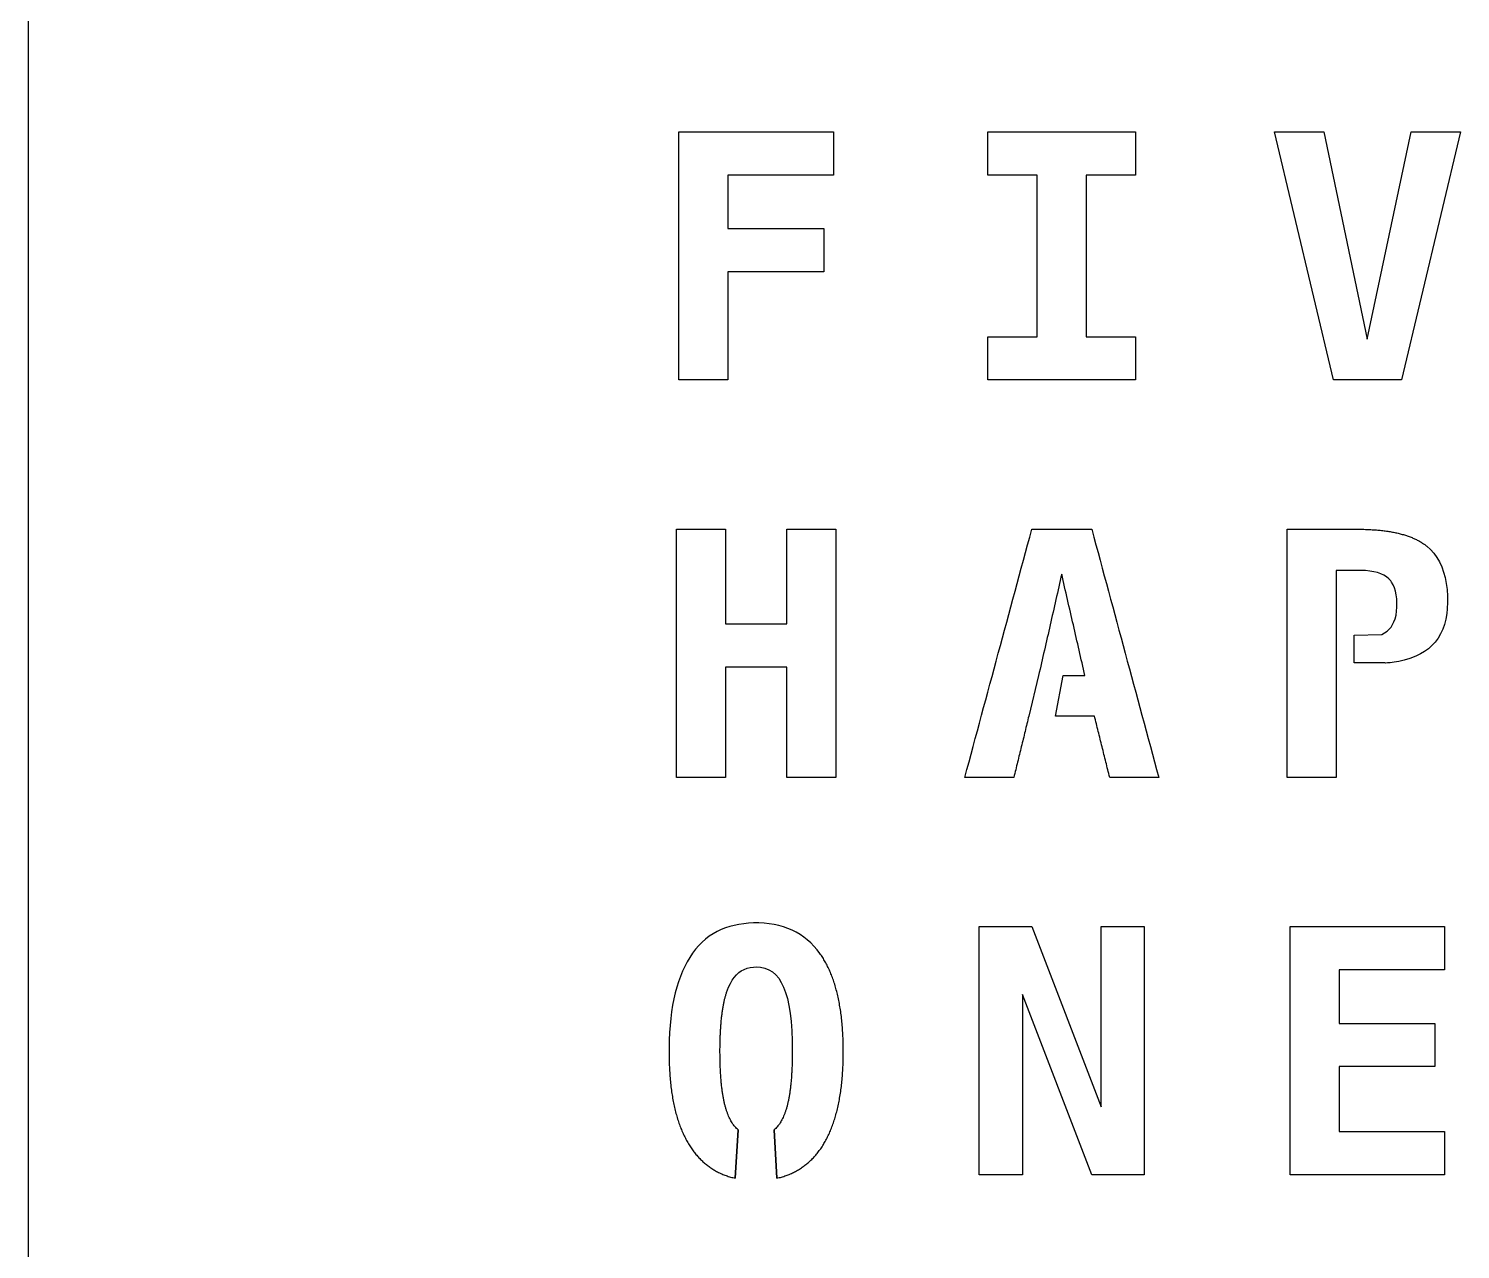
# Model space of a CAD drawing. Header units: centimetres. Extents: x -33.1 to 0, y 0 to 58.4.
# Drawn here: x -33.05 to -25.24, y 44.44 to 51.1 of the extents above; entities that cross this region are included whole.
import ezdxf

# ---------------------------------------------------------------- set-up
doc = ezdxf.new("R2010")
doc.units = ezdxf.units.CM
doc.header["$MEASUREMENT"] = 0
doc.layers.add('clean_face v1_face2', color=7, linetype='Continuous')

msp = doc.modelspace()

# ---------------------------------------------------------------- linework, layer by layer
at = {"layer": 'clean_face v1_face2'}
for p, q in [((-33.051, 30.4748), (-33.051, 58.4148)), ((-29.5043, 50.5387), (-28.6616, 50.5387)), ((-29.5043, 49.1858), (-29.5043, 50.5387)), ((-28.6616, 50.5387), (-28.6616, 50.3031)), ((-27.8187, 50.5387), (-27.0132, 50.5387)), ((-27.8187, 50.3031), (-27.8187, 50.5387)), ((-27.0132, 50.5387), (-27.0132, 50.3031)), ((-25.9342, 49.1858), (-26.2559, 50.5387)), ((-26.2559, 50.5387), (-25.9868, 50.5387)), ((-25.9868, 50.5387), (-25.7494, 49.4087)), ((-25.7494, 49.4087), (-25.5111, 50.5387)), ((-25.2419, 50.5387), (-25.5636, 49.1858)), ((-25.5111, 50.5387), (-25.2419, 50.5387)), ((-29.237, 50.3031), (-29.237, 50.0113)), ((-28.6616, 50.3031), (-29.237, 50.3031)), ((-27.5496, 50.3031), (-27.8187, 50.3031)), ((-27.5496, 49.4214), (-27.5496, 50.3031)), ((-27.0132, 50.3031), (-27.2823, 50.3031)), ((-27.2823, 50.3031), (-27.2823, 49.4214)), ((-29.237, 50.0113), (-28.7132, 50.0113)), ((-28.7132, 50.0113), (-28.7132, 49.7757)), ((-29.237, 49.7757), (-29.237, 49.1858)), ((-28.7132, 49.7757), (-29.237, 49.7757)), ((-27.8187, 49.4214), (-27.5496, 49.4214)), ((-27.8187, 49.1858), (-27.8187, 49.4214)), ((-27.2823, 49.4214), (-27.0132, 49.4214)), ((-27.0132, 49.4214), (-27.0132, 49.1858)), ((-29.237, 49.1858), (-29.5043, 49.1858)), ((-27.0132, 49.1858), (-27.8187, 49.1858)), ((-25.5636, 49.1858), (-25.9342, 49.1858)), ((-29.5174, 48.3717), (-29.2501, 48.3717)), ((-29.5174, 47.0188), (-29.5174, 48.3717)), ((-29.2501, 48.3717), (-29.2501, 47.8561)), ((-28.9157, 48.3717), (-28.6484, 48.3717)), ((-28.9157, 47.8561), (-28.9157, 48.3717)), ((-28.6484, 48.3717), (-28.6484, 47.0188)), ((-27.5909, 48.3294), (-27.5795, 48.3717)), ((-27.5795, 48.3717), (-27.5693, 48.3717)), ((-27.5693, 48.3717), (-27.559, 48.3717)), ((-27.559, 48.3717), (-27.5488, 48.3717)), ((-27.5488, 48.3717), (-27.5386, 48.3717)), ((-27.5386, 48.3717), (-27.5284, 48.3717)), ((-27.5284, 48.3717), (-27.5181, 48.3717)), ((-27.5181, 48.3717), (-27.5079, 48.3717)), ((-27.5079, 48.3717), (-27.4977, 48.3717)), ((-27.4977, 48.3717), (-27.4875, 48.3717)), ((-27.4875, 48.3717), (-27.4773, 48.3717)), ((-27.4773, 48.3717), (-27.4671, 48.3717)), ((-27.4671, 48.3717), (-27.4568, 48.3717)), ((-27.4568, 48.3717), (-27.4466, 48.3717)), ((-27.4466, 48.3717), (-27.4364, 48.3717)), ((-27.4364, 48.3717), (-27.4262, 48.3717)), ((-27.4262, 48.3717), (-27.4159, 48.3717)), ((-27.4159, 48.3717), (-27.4057, 48.3717)), ((-27.4057, 48.3717), (-27.3955, 48.3717)), ((-27.3955, 48.3717), (-27.3852, 48.3717)), ((-27.3852, 48.3717), (-27.375, 48.3717)), ((-27.375, 48.3717), (-27.3648, 48.3717)), ((-27.3648, 48.3717), (-27.3546, 48.3717)), ((-27.3546, 48.3717), (-27.3444, 48.3717)), ((-27.3444, 48.3717), (-27.3341, 48.3717)), ((-27.3341, 48.3717), (-27.3239, 48.3717)), ((-27.3239, 48.3717), (-27.3137, 48.3717)), ((-27.3137, 48.3717), (-27.3035, 48.3717)), ((-27.3035, 48.3717), (-27.2932, 48.3717)), ((-27.2932, 48.3717), (-27.283, 48.3717)), ((-27.283, 48.3717), (-27.2728, 48.3717)), ((-27.2728, 48.3717), (-27.2626, 48.3717)), ((-27.2626, 48.3717), (-27.2524, 48.3717)), ((-27.2524, 48.3717), (-27.241, 48.3294)), ((-26.1861, 47.0188), (-26.1861, 48.3717)), ((-26.1861, 48.3717), (-25.8725, 48.3717)), ((-25.8725, 48.3717), (-25.8483, 48.3717)), ((-25.8483, 48.3717), (-25.8242, 48.3717)), ((-25.8242, 48.3717), (-25.8001, 48.3717)), ((-27.6137, 48.2449), (-27.6023, 48.2871)), ((-27.6023, 48.2871), (-27.5909, 48.3294)), ((-27.241, 48.3294), (-27.2295, 48.2871)), ((-27.2295, 48.2871), (-27.2181, 48.2449)), ((-25.4249, 48.2793), (-25.4045, 48.2609)), ((-25.4045, 48.2609), (-25.3862, 48.2405)), ((-27.6366, 48.1603), (-27.6251, 48.2026)), ((-27.6251, 48.2026), (-27.6137, 48.2449)), ((-27.2181, 48.2449), (-27.2067, 48.2026)), ((-27.2067, 48.2026), (-27.1953, 48.1603)), ((-25.3862, 48.2405), (-25.3699, 48.218)), ((-25.3699, 48.218), (-25.3556, 48.1934)), ((-25.3556, 48.1934), (-25.3434, 48.1667)), ((-27.6594, 48.0757), (-27.648, 48.118)), ((-27.648, 48.118), (-27.6366, 48.1603)), ((-27.4203, 48.1098), (-27.4243, 48.0924)), ((-27.4164, 48.127), (-27.4203, 48.1098)), ((-27.4124, 48.1098), (-27.4164, 48.127)), ((-27.4085, 48.0924), (-27.4124, 48.1098)), ((-27.1953, 48.1603), (-27.1839, 48.118)), ((-27.1839, 48.118), (-27.1725, 48.0757)), ((-25.8125, 48.147), (-25.9188, 48.147)), ((-25.9188, 48.147), (-25.9188, 47.7781)), ((-25.8046, 48.147), (-25.8125, 48.147)), ((-25.786, 48.1469), (-25.8046, 48.147)), ((-25.7601, 48.1459), (-25.786, 48.1469)), ((-25.736, 48.1436), (-25.7601, 48.1459)), ((-25.7139, 48.1399), (-25.736, 48.1436)), ((-25.6937, 48.135), (-25.7139, 48.1399)), ((-25.6754, 48.1286), (-25.6937, 48.135)), ((-25.6591, 48.121), (-25.6754, 48.1286)), ((-25.6447, 48.112), (-25.6591, 48.121)), ((-25.6323, 48.1017), (-25.6447, 48.112)), ((-25.3434, 48.1667), (-25.3332, 48.1381)), ((-25.3332, 48.1381), (-25.325, 48.1078)), ((-25.325, 48.1078), (-25.3187, 48.076)), ((-27.6822, 47.9912), (-27.6708, 48.0335)), ((-27.6708, 48.0335), (-27.6594, 48.0757)), ((-27.4361, 48.0405), (-27.44, 48.0232)), ((-27.4321, 48.0578), (-27.4361, 48.0405)), ((-27.4282, 48.0751), (-27.4321, 48.0578)), ((-27.4243, 48.0924), (-27.4282, 48.0751)), ((-27.4045, 48.0751), (-27.4085, 48.0924)), ((-27.4005, 48.0578), (-27.4045, 48.0751)), ((-27.3966, 48.0405), (-27.4005, 48.0578)), ((-27.3926, 48.0232), (-27.3966, 48.0405)), ((-27.1725, 48.0757), (-27.1611, 48.0335)), ((-27.1611, 48.0335), (-27.1497, 47.9912)), ((-25.6216, 48.0899), (-25.6323, 48.1017)), ((-25.6168, 48.0834), (-25.6216, 48.0899)), ((-25.6083, 48.0689), (-25.6168, 48.0834)), ((-25.6014, 48.0525), (-25.6083, 48.0689)), ((-25.5958, 48.0345), (-25.6014, 48.0525)), ((-25.5918, 48.0145), (-25.5958, 48.0345)), ((-25.3187, 48.076), (-25.3144, 48.0424)), ((-25.3144, 48.0424), (-25.3121, 48.0073)), ((-27.705, 47.9067), (-27.6936, 47.9489)), ((-27.6936, 47.9489), (-27.6822, 47.9912)), ((-27.4558, 47.954), (-27.4597, 47.9367)), ((-27.4518, 47.9713), (-27.4558, 47.954)), ((-27.4479, 47.9886), (-27.4518, 47.9713)), ((-27.4439, 48.0059), (-27.4479, 47.9886)), ((-27.44, 48.0232), (-27.4439, 48.0059)), ((-27.3886, 48.0059), (-27.3926, 48.0232)), ((-27.3847, 47.9886), (-27.3886, 48.0059)), ((-27.3807, 47.9713), (-27.3847, 47.9886)), ((-27.3767, 47.954), (-27.3807, 47.9713)), ((-27.3728, 47.9367), (-27.3767, 47.954)), ((-27.1497, 47.9912), (-27.1383, 47.9489)), ((-27.1383, 47.9489), (-27.1268, 47.9067)), ((-25.5892, 47.9928), (-25.5918, 48.0145)), ((-25.5881, 47.9692), (-25.5892, 47.9928)), ((-25.5883, 47.9465), (-25.5881, 47.9692)), ((-25.3118, 47.9735), (-25.3133, 47.9375)), ((-25.3121, 48.0073), (-25.3118, 47.9735)), ((-27.7164, 47.8644), (-27.705, 47.9067)), ((-27.4715, 47.8848), (-27.4754, 47.8675)), ((-27.4675, 47.9021), (-27.4715, 47.8848)), ((-27.4636, 47.9194), (-27.4675, 47.9021)), ((-27.4597, 47.9367), (-27.4636, 47.9194)), ((-27.3688, 47.9194), (-27.3728, 47.9367)), ((-27.3648, 47.9021), (-27.3688, 47.9194)), ((-27.3609, 47.8848), (-27.3648, 47.9021)), ((-27.3569, 47.8675), (-27.3609, 47.8848)), ((-27.1268, 47.9067), (-27.1154, 47.8644)), ((-25.604, 47.867), (-25.5978, 47.8839)), ((-25.5978, 47.8839), (-25.593, 47.9032)), ((-25.593, 47.9032), (-25.5898, 47.9252)), ((-25.5898, 47.9252), (-25.5883, 47.9465)), ((-25.3211, 47.881), (-25.3284, 47.8525)), ((-25.3159, 47.9123), (-25.3211, 47.881)), ((-25.3133, 47.9375), (-25.3159, 47.9123)), ((-29.2501, 47.8561), (-28.9157, 47.8561)), ((-27.7393, 47.7798), (-27.7278, 47.8221)), ((-27.7278, 47.8221), (-27.7164, 47.8644)), ((-27.4911, 47.7983), (-27.4951, 47.781)), ((-27.4872, 47.8156), (-27.4911, 47.7983)), ((-27.4833, 47.8329), (-27.4872, 47.8156)), ((-27.4793, 47.8502), (-27.4833, 47.8329)), ((-27.4754, 47.8675), (-27.4793, 47.8502)), ((-27.3529, 47.8502), (-27.3569, 47.8675)), ((-27.349, 47.8329), (-27.3529, 47.8502)), ((-27.345, 47.8156), (-27.349, 47.8329)), ((-27.3411, 47.7983), (-27.345, 47.8156)), ((-27.3371, 47.781), (-27.3411, 47.7983)), ((-27.1154, 47.8644), (-27.104, 47.8221)), ((-27.104, 47.8221), (-27.0926, 47.7798)), ((-25.8206, 47.7946), (-25.6708, 47.7987)), ((-25.8206, 47.6424), (-25.8206, 47.7946)), ((-25.6708, 47.7987), (-25.6413, 47.8164)), ((-25.6413, 47.8164), (-25.6299, 47.8269)), ((-25.6299, 47.8269), (-25.6201, 47.8385)), ((-25.6201, 47.8385), (-25.6115, 47.8519)), ((-25.6115, 47.8519), (-25.604, 47.867)), ((-25.3496, 47.8013), (-25.3635, 47.778)), ((-25.3379, 47.8261), (-25.3496, 47.8013)), ((-25.3284, 47.8525), (-25.3379, 47.8261)), ((-27.7621, 47.6953), (-27.7507, 47.7375)), ((-27.7507, 47.7375), (-27.7393, 47.7798)), ((-27.5069, 47.7291), (-27.5108, 47.7118)), ((-27.503, 47.7464), (-27.5069, 47.7291)), ((-27.499, 47.7637), (-27.503, 47.7464)), ((-27.4951, 47.781), (-27.499, 47.7637)), ((-27.3331, 47.7637), (-27.3371, 47.781)), ((-27.3292, 47.7464), (-27.3331, 47.7637)), ((-27.3252, 47.7291), (-27.3292, 47.7464)), ((-27.3212, 47.7118), (-27.3252, 47.7291)), ((-27.0926, 47.7798), (-27.0812, 47.7375)), ((-27.0812, 47.7375), (-27.0698, 47.6953)), ((-25.9188, 47.7781), (-25.9188, 47.6658)), ((-25.416, 47.7203), (-25.437, 47.705)), ((-25.3969, 47.7374), (-25.416, 47.7203)), ((-25.3796, 47.7564), (-25.3969, 47.7374)), ((-25.3635, 47.778), (-25.3796, 47.7564)), ((-27.7849, 47.6107), (-27.7735, 47.653)), ((-27.7735, 47.653), (-27.7621, 47.6953)), ((-27.5266, 47.6426), (-27.5306, 47.6253)), ((-27.5227, 47.6599), (-27.5266, 47.6426)), ((-27.5187, 47.6772), (-27.5227, 47.6599)), ((-27.5148, 47.6945), (-27.5187, 47.6772)), ((-27.5108, 47.7118), (-27.5148, 47.6945)), ((-27.3173, 47.6945), (-27.3212, 47.7118)), ((-27.3133, 47.6772), (-27.3173, 47.6945)), ((-27.3093, 47.6599), (-27.3133, 47.6772)), ((-27.3054, 47.6426), (-27.3093, 47.6599)), ((-27.3014, 47.6253), (-27.3054, 47.6426)), ((-27.0698, 47.6953), (-27.0584, 47.653)), ((-27.0584, 47.653), (-27.047, 47.6107)), ((-25.9188, 47.6658), (-25.9188, 47.5534)), ((-25.6537, 47.6424), (-25.8206, 47.6424)), ((-25.6537, 47.6424), (-25.6537, 47.6424)), ((-25.6537, 47.6424), (-25.6537, 47.6424)), ((-25.4598, 47.6916), (-25.4849, 47.6801)), ((-25.437, 47.705), (-25.4598, 47.6916)), ((-29.2501, 47.6205), (-29.2501, 47.0188)), ((-28.9157, 47.6205), (-29.2501, 47.6205)), ((-28.9157, 47.0188), (-28.9157, 47.6205)), ((-27.8077, 47.5262), (-27.7963, 47.5684)), ((-27.7963, 47.5684), (-27.7849, 47.6107)), ((-27.5423, 47.5734), (-27.5958, 47.3532)), ((-27.5384, 47.5907), (-27.5423, 47.5734)), ((-27.5345, 47.608), (-27.5384, 47.5907)), ((-27.5306, 47.6253), (-27.5345, 47.608)), ((-27.4504, 47.3532), (-27.408, 47.5734)), ((-27.408, 47.5734), (-27.4001, 47.5734)), ((-27.408, 47.5734), (-27.408, 47.5734)), ((-27.4001, 47.5734), (-27.3922, 47.5734)), ((-27.3922, 47.5734), (-27.3843, 47.5734)), ((-27.3843, 47.5734), (-27.3764, 47.5734)), ((-27.3764, 47.5734), (-27.3685, 47.5734)), ((-27.3685, 47.5734), (-27.3606, 47.5734)), ((-27.3606, 47.5734), (-27.3528, 47.5734)), ((-27.3528, 47.5734), (-27.3448, 47.5734)), ((-27.3448, 47.5734), (-27.3369, 47.5734)), ((-27.3369, 47.5734), (-27.329, 47.5734)), ((-27.329, 47.5734), (-27.3211, 47.5734)), ((-27.3211, 47.5734), (-27.3132, 47.5734)), ((-27.3132, 47.5734), (-27.3053, 47.5734)), ((-27.3053, 47.5734), (-27.2974, 47.5734)), ((-27.2974, 47.608), (-27.3014, 47.6253)), ((-27.2935, 47.5907), (-27.2974, 47.608)), ((-27.2974, 47.5734), (-27.2895, 47.5734)), ((-27.2895, 47.5734), (-27.2935, 47.5907)), ((-27.047, 47.6107), (-27.0355, 47.5684)), ((-27.0355, 47.5684), (-27.0241, 47.5262)), ((-27.8306, 47.4416), (-27.8191, 47.4839)), ((-27.8191, 47.4839), (-27.8077, 47.5262)), ((-27.0241, 47.5262), (-27.0127, 47.4839)), ((-27.0127, 47.4839), (-27.0013, 47.4416)), ((-25.9188, 47.5534), (-25.9188, 47.0188)), ((-27.842, 47.3993), (-27.8306, 47.4416)), ((-27.0013, 47.4416), (-26.9899, 47.3993)), ((-27.8648, 47.3148), (-27.8534, 47.357)), ((-27.8534, 47.357), (-27.842, 47.3993)), ((-27.6009, 47.3323), (-27.6034, 47.3219)), ((-27.5984, 47.3427), (-27.6009, 47.3323)), ((-27.5958, 47.3532), (-27.5984, 47.3427)), ((-27.4392, 47.3532), (-27.4504, 47.3532)), ((-27.428, 47.3532), (-27.4392, 47.3532)), ((-27.4168, 47.3532), (-27.428, 47.3532)), ((-27.4057, 47.3532), (-27.4168, 47.3532)), ((-27.3944, 47.3532), (-27.4057, 47.3532)), ((-27.3833, 47.3532), (-27.3944, 47.3532)), ((-27.3721, 47.3532), (-27.3833, 47.3532)), ((-27.3609, 47.3532), (-27.3721, 47.3532)), ((-27.3497, 47.3532), (-27.3609, 47.3532)), ((-27.3385, 47.3532), (-27.3497, 47.3532)), ((-27.3273, 47.3532), (-27.3385, 47.3532)), ((-27.3162, 47.3532), (-27.3273, 47.3532)), ((-27.305, 47.3532), (-27.3162, 47.3532)), ((-27.2938, 47.3532), (-27.305, 47.3532)), ((-27.2826, 47.3532), (-27.2938, 47.3532)), ((-27.2714, 47.3532), (-27.2826, 47.3532)), ((-27.2602, 47.3532), (-27.2714, 47.3532)), ((-27.249, 47.3532), (-27.2602, 47.3532)), ((-27.2379, 47.3532), (-27.249, 47.3532)), ((-27.2353, 47.3427), (-27.2379, 47.3532)), ((-27.2326, 47.3323), (-27.2353, 47.3427)), ((-27.2301, 47.3219), (-27.2326, 47.3323)), ((-26.9899, 47.3993), (-26.9785, 47.357)), ((-26.9785, 47.357), (-26.9671, 47.3148)), ((-27.8876, 47.2302), (-27.8762, 47.2725)), ((-27.8762, 47.2725), (-27.8648, 47.3148)), ((-27.6213, 47.2487), (-27.6238, 47.2383)), ((-27.6187, 47.2591), (-27.6213, 47.2487)), ((-27.6162, 47.2696), (-27.6187, 47.2591)), ((-27.6136, 47.2801), (-27.6162, 47.2696)), ((-27.6111, 47.2905), (-27.6136, 47.2801)), ((-27.6086, 47.3009), (-27.6111, 47.2905)), ((-27.606, 47.3114), (-27.6086, 47.3009)), ((-27.6034, 47.3219), (-27.606, 47.3114)), ((-27.2274, 47.3114), (-27.2301, 47.3219)), ((-27.2249, 47.3009), (-27.2274, 47.3114)), ((-27.2222, 47.2905), (-27.2249, 47.3009)), ((-27.2196, 47.2801), (-27.2222, 47.2905)), ((-27.217, 47.2696), (-27.2196, 47.2801)), ((-27.2144, 47.2591), (-27.217, 47.2696)), ((-27.2118, 47.2487), (-27.2144, 47.2591)), ((-27.2092, 47.2383), (-27.2118, 47.2487)), ((-26.9671, 47.3148), (-26.9557, 47.2725)), ((-26.9557, 47.2725), (-26.9443, 47.2302)), ((-27.9104, 47.1456), (-27.899, 47.1879)), ((-27.899, 47.1879), (-27.8876, 47.2302)), ((-27.6391, 47.1756), (-27.6417, 47.1651)), ((-27.6366, 47.186), (-27.6391, 47.1756)), ((-27.634, 47.1964), (-27.6366, 47.186)), ((-27.6315, 47.2069), (-27.634, 47.1964)), ((-27.6289, 47.2174), (-27.6315, 47.2069)), ((-27.6264, 47.2278), (-27.6289, 47.2174)), ((-27.6238, 47.2383), (-27.6264, 47.2278)), ((-27.2066, 47.2278), (-27.2092, 47.2383)), ((-27.204, 47.2174), (-27.2066, 47.2278)), ((-27.2014, 47.2069), (-27.204, 47.2174)), ((-27.1988, 47.1964), (-27.2014, 47.2069)), ((-27.1962, 47.186), (-27.1988, 47.1964)), ((-27.1936, 47.1756), (-27.1962, 47.186)), ((-27.191, 47.1651), (-27.1936, 47.1756)), ((-26.9443, 47.2302), (-26.9328, 47.1879)), ((-26.9328, 47.1879), (-26.9214, 47.1456)), ((-27.9333, 47.0611), (-27.9218, 47.1034)), ((-27.9218, 47.1034), (-27.9104, 47.1456)), ((-27.6595, 47.092), (-27.6621, 47.0815)), ((-27.657, 47.1024), (-27.6595, 47.092)), ((-27.6544, 47.1129), (-27.657, 47.1024)), ((-27.6519, 47.1233), (-27.6544, 47.1129)), ((-27.6493, 47.1338), (-27.6519, 47.1233)), ((-27.6468, 47.1442), (-27.6493, 47.1338)), ((-27.6442, 47.1546), (-27.6468, 47.1442)), ((-27.6417, 47.1651), (-27.6442, 47.1546)), ((-27.1884, 47.1546), (-27.191, 47.1651)), ((-27.1858, 47.1442), (-27.1884, 47.1546)), ((-27.1832, 47.1338), (-27.1858, 47.1442)), ((-27.1806, 47.1233), (-27.1832, 47.1338)), ((-27.178, 47.1129), (-27.1806, 47.1233)), ((-27.1753, 47.1024), (-27.178, 47.1129)), ((-27.1727, 47.092), (-27.1753, 47.1024)), ((-27.1702, 47.0815), (-27.1727, 47.092)), ((-26.9214, 47.1456), (-26.91, 47.1034)), ((-26.91, 47.1034), (-26.8986, 47.0611)), ((-29.2501, 47.0188), (-29.5174, 47.0188)), ((-28.6484, 47.0188), (-28.9157, 47.0188)), ((-27.9447, 47.0188), (-27.9333, 47.0611)), ((-27.9363, 47.0188), (-27.9447, 47.0188)), ((-27.928, 47.0188), (-27.9363, 47.0188)), ((-27.9196, 47.0188), (-27.928, 47.0188)), ((-27.9113, 47.0188), (-27.9196, 47.0188)), ((-27.9029, 47.0188), (-27.9113, 47.0188)), ((-27.8946, 47.0188), (-27.9029, 47.0188)), ((-27.8862, 47.0188), (-27.8946, 47.0188)), ((-27.8778, 47.0188), (-27.8862, 47.0188)), ((-27.8695, 47.0188), (-27.8778, 47.0188)), ((-27.8611, 47.0188), (-27.8695, 47.0188)), ((-27.8527, 47.0188), (-27.8611, 47.0188)), ((-27.8444, 47.0188), (-27.8527, 47.0188)), ((-27.8361, 47.0188), (-27.8444, 47.0188)), ((-27.8277, 47.0188), (-27.8361, 47.0188)), ((-27.8194, 47.0188), (-27.8277, 47.0188)), ((-27.811, 47.0188), (-27.8194, 47.0188)), ((-27.8027, 47.0188), (-27.811, 47.0188)), ((-27.7943, 47.0188), (-27.8027, 47.0188)), ((-27.786, 47.0188), (-27.7943, 47.0188)), ((-27.7776, 47.0188), (-27.786, 47.0188)), ((-27.7692, 47.0188), (-27.7776, 47.0188)), ((-27.7609, 47.0188), (-27.7692, 47.0188)), ((-27.7526, 47.0188), (-27.7609, 47.0188)), ((-27.7442, 47.0188), (-27.7526, 47.0188)), ((-27.7358, 47.0188), (-27.7442, 47.0188)), ((-27.7275, 47.0188), (-27.7358, 47.0188)), ((-27.7191, 47.0188), (-27.7275, 47.0188)), ((-27.7108, 47.0188), (-27.7191, 47.0188)), ((-27.7024, 47.0188), (-27.7108, 47.0188)), ((-27.694, 47.0188), (-27.7024, 47.0188)), ((-27.6857, 47.0188), (-27.694, 47.0188)), ((-27.6773, 47.0188), (-27.6857, 47.0188)), ((-27.6748, 47.0293), (-27.6773, 47.0188)), ((-27.6722, 47.0397), (-27.6748, 47.0293)), ((-27.6697, 47.0501), (-27.6722, 47.0397)), ((-27.6672, 47.0606), (-27.6697, 47.0501)), ((-27.6646, 47.0711), (-27.6672, 47.0606)), ((-27.6621, 47.0815), (-27.6646, 47.0711)), ((-27.1675, 47.0711), (-27.1702, 47.0815)), ((-27.1649, 47.0606), (-27.1675, 47.0711)), ((-27.1623, 47.0501), (-27.1649, 47.0606)), ((-27.1597, 47.0397), (-27.1623, 47.0501)), ((-27.1571, 47.0293), (-27.1597, 47.0397)), ((-27.1545, 47.0188), (-27.1571, 47.0293)), ((-27.1461, 47.0188), (-27.1545, 47.0188)), ((-27.1378, 47.0188), (-27.1461, 47.0188)), ((-27.1294, 47.0188), (-27.1378, 47.0188)), ((-27.1211, 47.0188), (-27.1294, 47.0188)), ((-27.1127, 47.0188), (-27.1211, 47.0188)), ((-27.1044, 47.0188), (-27.1127, 47.0188)), ((-27.096, 47.0188), (-27.1044, 47.0188)), ((-27.0877, 47.0188), (-27.096, 47.0188)), ((-27.0794, 47.0188), (-27.0877, 47.0188)), ((-27.071, 47.0188), (-27.0794, 47.0188)), ((-27.0626, 47.0188), (-27.071, 47.0188)), ((-27.0543, 47.0188), (-27.0626, 47.0188)), ((-27.0459, 47.0188), (-27.0543, 47.0188)), ((-27.0375, 47.0188), (-27.0459, 47.0188)), ((-27.0292, 47.0188), (-27.0375, 47.0188)), ((-27.0208, 47.0188), (-27.0292, 47.0188)), ((-27.0125, 47.0188), (-27.0208, 47.0188)), ((-27.0041, 47.0188), (-27.0125, 47.0188)), ((-26.9958, 47.0188), (-27.0041, 47.0188)), ((-26.9874, 47.0188), (-26.9958, 47.0188)), ((-26.9791, 47.0188), (-26.9874, 47.0188)), ((-26.9707, 47.0188), (-26.9791, 47.0188)), ((-26.9624, 47.0188), (-26.9707, 47.0188)), ((-26.954, 47.0188), (-26.9624, 47.0188)), ((-26.9457, 47.0188), (-26.954, 47.0188)), ((-26.9373, 47.0188), (-26.9457, 47.0188)), ((-26.929, 47.0188), (-26.9373, 47.0188)), ((-26.9206, 47.0188), (-26.929, 47.0188)), ((-26.9122, 47.0188), (-26.9206, 47.0188)), ((-26.9039, 47.0188), (-26.9122, 47.0188)), ((-26.8956, 47.0188), (-26.9039, 47.0188)), ((-26.8986, 47.0611), (-26.8872, 47.0188)), ((-26.8872, 47.0188), (-26.8956, 47.0188)), ((-25.9188, 47.0188), (-26.1861, 47.0188)), ((-29.3387, 46.1522), (-29.3587, 46.1369)), ((-29.3179, 46.1658), (-29.3387, 46.1522)), ((-29.2962, 46.1779), (-29.3179, 46.1658)), ((-29.2737, 46.1884), (-29.2962, 46.1779)), ((-29.2505, 46.1975), (-29.2737, 46.1884)), ((-29.2266, 46.2053), (-29.2505, 46.1975)), ((-29.2021, 46.2118), (-29.2266, 46.2053)), ((-29.1769, 46.217), (-29.2021, 46.2118)), ((-29.151, 46.2209), (-29.1769, 46.217)), ((-29.1245, 46.2235), (-29.151, 46.2209)), ((-29.0973, 46.2248), (-29.1245, 46.2235)), ((-29.0687, 46.2248), (-29.0973, 46.2248)), ((-29.04, 46.2234), (-29.0687, 46.2248)), ((-29.0122, 46.2206), (-29.04, 46.2234)), ((-28.9853, 46.2164), (-29.0122, 46.2206)), ((-28.9594, 46.2108), (-28.9853, 46.2164)), ((-28.9344, 46.2038), (-28.9594, 46.2108)), ((-28.9103, 46.1954), (-28.9344, 46.2038)), ((-28.8871, 46.1856), (-28.9103, 46.1954)), ((-28.865, 46.1744), (-28.8871, 46.1856)), ((-28.8437, 46.1618), (-28.865, 46.1744)), ((-28.8233, 46.1479), (-28.8437, 46.1618)), ((-27.8658, 44.8518), (-27.8658, 46.2047)), ((-27.8658, 46.2047), (-27.5786, 46.2047)), ((-27.5786, 46.2047), (-27.2017, 45.2215)), ((-27.2017, 46.2047), (-26.966, 46.2047)), ((-27.2017, 45.2215), (-27.2017, 46.2047)), ((-26.966, 46.2047), (-26.966, 44.8518)), ((-26.1703, 44.8518), (-26.1703, 46.2047)), ((-26.1703, 46.2047), (-25.3276, 46.2047)), ((-25.3276, 46.2047), (-25.3276, 45.9691)), ((-29.4133, 46.0815), (-29.4298, 46.0597)), ((-29.396, 46.1016), (-29.4133, 46.0815)), ((-29.3778, 46.1201), (-29.396, 46.1016)), ((-29.3587, 46.1369), (-29.3778, 46.1201)), ((-28.8038, 46.1327), (-28.8233, 46.1479)), ((-28.7852, 46.116), (-28.8038, 46.1327)), ((-28.7675, 46.0981), (-28.7852, 46.116)), ((-28.7508, 46.0788), (-28.7675, 46.0981)), ((-28.7349, 46.0582), (-28.7508, 46.0788)), ((-29.4595, 46.0129), (-29.4727, 45.9877)), ((-29.4452, 46.0368), (-29.4595, 46.0129)), ((-29.4298, 46.0597), (-29.4452, 46.0368)), ((-29.4963, 45.9336), (-29.5067, 45.9046)), ((-29.485, 45.9613), (-29.4963, 45.9336)), ((-29.4727, 45.9877), (-29.485, 45.9613)), ((-29.2135, 45.9122), (-29.2025, 45.9279)), ((-29.2025, 45.9279), (-29.1905, 45.9417)), ((-29.1905, 45.9417), (-29.1776, 45.9537)), ((-29.1776, 45.9537), (-29.1639, 45.9637)), ((-29.1639, 45.9637), (-29.1489, 45.9718)), ((-29.1489, 45.9718), (-29.1326, 45.978)), ((-29.1326, 45.978), (-29.1152, 45.9822)), ((-29.1152, 45.9822), (-29.0966, 45.9844)), ((-29.0966, 45.9844), (-29.0835, 45.9848)), ((-29.0835, 45.9848), (-29.0585, 45.9832)), ((-29.0585, 45.9832), (-29.0353, 45.978)), ((-29.0353, 45.978), (-29.0139, 45.9694)), ((-29.0139, 45.9694), (-28.9942, 45.9575)), ((-28.9942, 45.9575), (-28.9763, 45.9421)), ((-28.9763, 45.9421), (-28.9601, 45.9232)), ((-28.9601, 45.9232), (-28.9457, 45.9009)), ((-25.903, 45.9691), (-25.903, 45.6773)), ((-25.3276, 45.9691), (-25.903, 45.9691)), ((-29.5245, 45.8429), (-29.532, 45.8102)), ((-29.5161, 45.8744), (-29.5245, 45.8429)), ((-29.5067, 45.9046), (-29.5161, 45.8744)), ((-29.244, 45.8461), (-29.233, 45.8752)), ((-29.233, 45.8752), (-29.2237, 45.8947)), ((-29.2237, 45.8947), (-29.2135, 45.9122)), ((-28.9457, 45.9009), (-28.9331, 45.8752)), ((-28.9331, 45.8752), (-28.922, 45.8461)), ((-28.922, 45.8461), (-28.9124, 45.8128)), ((-29.5385, 45.7761), (-29.5441, 45.7408)), ((-29.532, 45.8102), (-29.5385, 45.7761)), ((-28.9124, 45.8128), (-28.9043, 45.7752)), ((-28.9043, 45.7752), (-28.8977, 45.7334)), ((-27.6303, 45.835), (-27.6303, 44.8518)), ((-27.2515, 44.8518), (-27.6303, 45.835)), ((-29.5488, 45.7041), (-29.5525, 45.6661)), ((-29.5441, 45.7408), (-29.5488, 45.7041)), ((-28.8977, 45.7334), (-28.8925, 45.6873)), ((-28.8925, 45.6873), (-28.8889, 45.637)), ((-29.5553, 45.6268), (-29.5572, 45.5861)), ((-29.5525, 45.6661), (-29.5553, 45.6268)), ((-28.8889, 45.637), (-28.8866, 45.5825)), ((-25.903, 45.6773), (-25.3819, 45.6773)), ((-25.3819, 45.6773), (-25.3819, 45.4417)), ((-29.5572, 45.5861), (-29.5582, 45.5442)), ((-25.3819, 45.4417), (-25.903, 45.4417)), ((-25.903, 45.4417), (-25.903, 45.0874)), ((-29.1812, 45.0962), (-29.197, 44.8328)), ((-29.197, 44.8328), (-29.1811, 45.0962)), ((-29.1811, 45.0962), (-29.1812, 45.0962)), ((-28.9703, 44.8328), (-28.985, 45.0962)), ((-28.985, 45.0962), (-28.9703, 44.8328)), ((-25.903, 45.0874), (-25.3276, 45.0874)), ((-25.3276, 45.0874), (-25.3276, 44.8518)), ((-27.6303, 44.8518), (-27.8658, 44.8518)), ((-26.966, 44.8518), (-27.2515, 44.8518)), ((-25.3276, 44.8518), (-26.1703, 44.8518))]:
    msp.add_line(p, q, dxfattribs=at)
for points in [[(-25.8001, 48.3717), (-25.7892, 48.3717), (-25.7785, 48.3716), (-25.768, 48.3713)], [(-25.768, 48.3713), (-25.7575, 48.3711), (-25.7472, 48.3707), (-25.7371, 48.3702)], [(-25.7371, 48.3702), (-25.727, 48.3698), (-25.7171, 48.3692), (-25.7074, 48.3684)], [(-25.7074, 48.3684), (-25.6976, 48.3677), (-25.6881, 48.3669), (-25.6788, 48.3659)], [(-25.6788, 48.3659), (-25.6694, 48.3649), (-25.6603, 48.3639), (-25.6513, 48.3627)], [(-25.6513, 48.3627), (-25.6423, 48.3615), (-25.6336, 48.3601), (-25.625, 48.3587)], [(-25.625, 48.3587), (-25.6164, 48.3572), (-25.608, 48.3557), (-25.5998, 48.354)], [(-25.5998, 48.354), (-25.5916, 48.3523), (-25.5836, 48.3505), (-25.5758, 48.3486)], [(-25.5758, 48.3486), (-25.568, 48.3466), (-25.5604, 48.3446), (-25.553, 48.3424)], [(-25.553, 48.3424), (-25.5455, 48.3403), (-25.5383, 48.338), (-25.5312, 48.3356)], [(-25.5312, 48.3356), (-25.5242, 48.3332), (-25.5173, 48.3306), (-25.5106, 48.328)], [(-25.5106, 48.328), (-25.504, 48.3253), (-25.4975, 48.3226), (-25.4912, 48.3197)], [(-25.4912, 48.3197), (-25.4849, 48.3168), (-25.4788, 48.3138), (-25.4729, 48.3107)], [(-25.4729, 48.3107), (-25.467, 48.3075), (-25.4613, 48.3043), (-25.4558, 48.3009)], [(-25.4558, 48.3009), (-25.4502, 48.2975), (-25.4449, 48.294), (-25.4398, 48.2904)], [(-25.4398, 48.2904), (-25.4346, 48.2869), (-25.4297, 48.2831), (-25.4249, 48.2793)], [(-25.4849, 47.6801), (-25.5751, 47.64), (-25.6537, 47.6424), (-25.6537, 47.6424)], [(-28.7273, 46.0474), (-28.7298, 46.0511), (-28.7324, 46.0547), (-28.7349, 46.0582)], [(-28.7129, 46.0245), (-28.7175, 46.0324), (-28.7223, 46.04), (-28.7273, 46.0474)], [(-28.6993, 46.0003), (-28.7037, 46.0086), (-28.7082, 46.0167), (-28.7129, 46.0245)], [(-28.6867, 45.9748), (-28.6908, 45.9835), (-28.695, 45.9921), (-28.6993, 46.0003)], [(-28.675, 45.948), (-28.6788, 45.9572), (-28.6826, 45.9661), (-28.6867, 45.9748)], [(-28.6643, 45.9198), (-28.6677, 45.9295), (-28.6713, 45.9388), (-28.675, 45.948)], [(-28.6544, 45.8904), (-28.6576, 45.9004), (-28.6608, 45.9102), (-28.6643, 45.9198)], [(-29.249, 45.83), (-29.2474, 45.8356), (-29.2457, 45.8409), (-29.244, 45.8461)], [(-28.6456, 45.8595), (-28.6484, 45.8701), (-28.6513, 45.8803), (-28.6544, 45.8904)], [(-28.6376, 45.8274), (-28.6401, 45.8384), (-28.6427, 45.8491), (-28.6456, 45.8595)], [(-29.2652, 45.7548), (-29.2641, 45.7618), (-29.2629, 45.7686), (-29.2617, 45.7752)], [(-29.2617, 45.7752), (-29.2605, 45.7819), (-29.2592, 45.7883), (-29.2578, 45.7946)], [(-29.2578, 45.7946), (-29.2565, 45.8008), (-29.2551, 45.8069), (-29.2536, 45.8128)], [(-29.2536, 45.8128), (-29.2521, 45.8187), (-29.2506, 45.8245), (-29.249, 45.83)], [(-28.6306, 45.794), (-28.6328, 45.8054), (-28.6351, 45.8165), (-28.6376, 45.8274)], [(-28.6245, 45.7592), (-28.6264, 45.771), (-28.6284, 45.7826), (-28.6306, 45.794)], [(-29.2755, 45.6627), (-29.2749, 45.6711), (-29.2742, 45.6793), (-29.2735, 45.6873)], [(-29.2735, 45.6873), (-29.2728, 45.6954), (-29.272, 45.7032), (-29.2711, 45.7109)], [(-29.2711, 45.7109), (-29.2702, 45.7186), (-29.2693, 45.7261), (-29.2683, 45.7334)], [(-29.2683, 45.7334), (-29.2673, 45.7408), (-29.2663, 45.7479), (-29.2652, 45.7548)], [(-28.6194, 45.7231), (-28.6209, 45.7354), (-28.6227, 45.7474), (-28.6245, 45.7592)], [(-28.6152, 45.6857), (-28.6164, 45.6984), (-28.6178, 45.7108), (-28.6194, 45.7231)], [(-28.6119, 45.6469), (-28.6129, 45.66), (-28.6139, 45.673), (-28.6152, 45.6857)], [(-29.2794, 45.5825), (-29.2791, 45.5919), (-29.2788, 45.6012), (-29.2784, 45.6103)], [(-29.2784, 45.6103), (-29.2781, 45.6194), (-29.2776, 45.6283), (-29.2772, 45.637)], [(-29.2772, 45.637), (-29.2767, 45.6458), (-29.2761, 45.6543), (-29.2755, 45.6627)], [(-28.6096, 45.6068), (-28.6102, 45.6204), (-28.611, 45.6338), (-28.6119, 45.6469)], [(-28.6082, 45.5655), (-28.6085, 45.5795), (-28.6089, 45.5933), (-28.6096, 45.6068)], [(-29.5582, 45.5442), (-29.5582, 45.5371), (-29.5582, 45.5299), (-29.5582, 45.5227)], [(-29.2802, 45.5236), (-29.2802, 45.5338), (-29.2802, 45.5438), (-29.2799, 45.5536)], [(-29.2799, 45.5536), (-29.2799, 45.5634), (-29.2796, 45.573), (-29.2794, 45.5825)], [(-28.8866, 45.5825), (-28.8864, 45.573), (-28.8862, 45.5634), (-28.8861, 45.5536)], [(-28.8861, 45.5536), (-28.8861, 45.5438), (-28.8858, 45.5338), (-28.8858, 45.5236)], [(-28.6077, 45.5227), (-28.6077, 45.5372), (-28.608, 45.5514), (-28.6082, 45.5655)], [(-29.5582, 45.5227), (-29.5582, 45.5083), (-29.5582, 45.4941), (-29.5577, 45.4801)], [(-29.5577, 45.4801), (-29.5574, 45.4661), (-29.5569, 45.4524), (-29.5563, 45.4388)], [(-29.2799, 45.4936), (-29.2799, 45.5034), (-29.2802, 45.5134), (-29.2802, 45.5236)], [(-29.2794, 45.4646), (-29.2797, 45.4741), (-29.2798, 45.4838), (-29.2799, 45.4936)], [(-29.2784, 45.4367), (-29.2788, 45.4458), (-29.2791, 45.4551), (-29.2794, 45.4646)], [(-28.8866, 45.4646), (-28.8869, 45.4551), (-28.8872, 45.4458), (-28.8876, 45.4367)], [(-28.8861, 45.4936), (-28.8861, 45.4838), (-28.8864, 45.4741), (-28.8866, 45.4646)], [(-28.8858, 45.5236), (-28.8858, 45.5134), (-28.8858, 45.5034), (-28.8861, 45.4936)], [(-28.6096, 45.439), (-28.6089, 45.4525), (-28.6085, 45.4663), (-28.6082, 45.4802)], [(-28.6082, 45.4802), (-28.6079, 45.4942), (-28.6077, 45.5083), (-28.6077, 45.5227)], [(-29.5563, 45.4388), (-29.5557, 45.4253), (-29.5549, 45.4119), (-29.5539, 45.3988)], [(-29.5539, 45.3988), (-29.553, 45.3857), (-29.5519, 45.3728), (-29.5507, 45.3601)], [(-29.2772, 45.4099), (-29.2776, 45.4186), (-29.2781, 45.4276), (-29.2784, 45.4367)], [(-29.2755, 45.3841), (-29.2761, 45.3925), (-29.2767, 45.4011), (-29.2772, 45.4099)], [(-29.2735, 45.3594), (-29.2743, 45.3674), (-29.2749, 45.3757), (-29.2755, 45.3841)], [(-28.8906, 45.3841), (-28.8911, 45.3757), (-28.8918, 45.3674), (-28.8925, 45.3594)], [(-28.8889, 45.4099), (-28.8894, 45.4011), (-28.8899, 45.3925), (-28.8906, 45.3841)], [(-28.8876, 45.4367), (-28.888, 45.4276), (-28.8884, 45.4186), (-28.8889, 45.4099)], [(-28.6152, 45.3605), (-28.6139, 45.3732), (-28.6129, 45.386), (-28.6119, 45.3991)], [(-28.6119, 45.3991), (-28.611, 45.4122), (-28.6102, 45.4255), (-28.6096, 45.439)], [(-29.5507, 45.3601), (-29.5494, 45.3474), (-29.548, 45.335), (-29.5464, 45.3227)], [(-29.5464, 45.3227), (-29.5449, 45.3105), (-29.5431, 45.2985), (-29.5412, 45.2867)], [(-29.2711, 45.3358), (-29.272, 45.3435), (-29.2728, 45.3513), (-29.2735, 45.3594)], [(-29.2683, 45.3132), (-29.2693, 45.3205), (-29.2702, 45.328), (-29.2711, 45.3358)], [(-29.2652, 45.2917), (-29.2663, 45.2987), (-29.2673, 45.3058), (-29.2683, 45.3132)], [(-28.8977, 45.3132), (-28.8987, 45.3058), (-28.8997, 45.2987), (-28.9008, 45.2917)], [(-28.895, 45.3358), (-28.8958, 45.328), (-28.8967, 45.3205), (-28.8977, 45.3132)], [(-28.8925, 45.3594), (-28.8933, 45.3513), (-28.8941, 45.3435), (-28.895, 45.3358)], [(-28.6245, 45.2873), (-28.6227, 45.299), (-28.6209, 45.311), (-28.6194, 45.3232)], [(-28.6194, 45.3232), (-28.6178, 45.3355), (-28.6164, 45.3479), (-28.6152, 45.3605)], [(-29.5412, 45.2867), (-29.5394, 45.2749), (-29.5374, 45.2633), (-29.5351, 45.2519)], [(-29.5351, 45.2519), (-29.5329, 45.2405), (-29.5306, 45.2294), (-29.5281, 45.2185)], [(-29.5281, 45.2185), (-29.5256, 45.2076), (-29.5229, 45.1968), (-29.5201, 45.1864)], [(-29.2617, 45.2712), (-29.2629, 45.2779), (-29.2641, 45.2847), (-29.2652, 45.2917)], [(-29.2578, 45.2519), (-29.2592, 45.2582), (-29.2605, 45.2646), (-29.2617, 45.2712)], [(-29.2536, 45.2336), (-29.2551, 45.2395), (-29.2565, 45.2456), (-29.2578, 45.2519)], [(-29.249, 45.2164), (-29.2506, 45.222), (-29.2521, 45.2277), (-29.2536, 45.2336)], [(-29.244, 45.2002), (-29.2457, 45.2055), (-29.2474, 45.2109), (-29.249, 45.2164)], [(-28.917, 45.2164), (-28.9186, 45.2109), (-28.9202, 45.2055), (-28.922, 45.2002)], [(-28.9124, 45.2336), (-28.9139, 45.2277), (-28.9154, 45.222), (-28.917, 45.2164)], [(-28.9082, 45.2519), (-28.9096, 45.2456), (-28.911, 45.2395), (-28.9124, 45.2336)], [(-28.9043, 45.2712), (-28.9056, 45.2646), (-28.9068, 45.2582), (-28.9082, 45.2519)], [(-28.9008, 45.2917), (-28.9019, 45.2847), (-28.9031, 45.2779), (-28.9043, 45.2712)], [(-28.6456, 45.1871), (-28.6427, 45.1976), (-28.6401, 45.2082), (-28.6376, 45.2192)], [(-28.6376, 45.2192), (-28.6351, 45.2301), (-28.6328, 45.2412), (-28.6306, 45.2525)], [(-28.6306, 45.2525), (-28.6284, 45.2639), (-28.6264, 45.2755), (-28.6245, 45.2873)], [(-29.5201, 45.1864), (-29.5172, 45.1758), (-29.5142, 45.1656), (-29.5111, 45.1555)], [(-29.5111, 45.1555), (-29.508, 45.1454), (-29.5047, 45.1356), (-29.5012, 45.126)], [(-29.2387, 45.1851), (-29.2405, 45.19), (-29.2423, 45.195), (-29.244, 45.2002)], [(-29.233, 45.1712), (-29.2349, 45.1756), (-29.2368, 45.1803), (-29.2387, 45.1851)], [(-29.2269, 45.1579), (-29.229, 45.1622), (-29.231, 45.1666), (-29.233, 45.1712)], [(-29.2203, 45.1454), (-29.2226, 45.1494), (-29.2247, 45.1536), (-29.2269, 45.1579)], [(-29.2134, 45.1339), (-29.2158, 45.1376), (-29.2181, 45.1415), (-29.2203, 45.1454)], [(-28.9457, 45.1454), (-28.948, 45.1415), (-28.9503, 45.1376), (-28.9527, 45.1339)], [(-28.9391, 45.1579), (-28.9412, 45.1536), (-28.9435, 45.1494), (-28.9457, 45.1454)], [(-28.933, 45.1712), (-28.935, 45.1666), (-28.937, 45.1622), (-28.9391, 45.1579)], [(-28.9273, 45.1851), (-28.9292, 45.1803), (-28.9311, 45.1756), (-28.933, 45.1712)], [(-28.922, 45.2002), (-28.9237, 45.195), (-28.9255, 45.19), (-28.9273, 45.1851)], [(-28.6643, 45.1268), (-28.6608, 45.1365), (-28.6576, 45.1463), (-28.6544, 45.1563)], [(-28.6544, 45.1563), (-28.6513, 45.1664), (-28.6484, 45.1766), (-28.6456, 45.1871)], [(-29.5012, 45.126), (-29.4978, 45.1164), (-29.4942, 45.107), (-29.4904, 45.0978)], [(-29.4904, 45.0978), (-29.4866, 45.0886), (-29.4827, 45.0796), (-29.4787, 45.0709)], [(-29.4787, 45.0709), (-29.4746, 45.0621), (-29.4703, 45.0536), (-29.4659, 45.0453)], [(-29.206, 45.1232), (-29.2085, 45.1266), (-29.211, 45.1302), (-29.2134, 45.1339)], [(-29.1981, 45.1133), (-29.2008, 45.1165), (-29.2034, 45.1197), (-29.206, 45.1232)], [(-29.1899, 45.1043), (-29.1927, 45.1072), (-29.1954, 45.1102), (-29.1981, 45.1133)], [(-29.1812, 45.0962), (-29.1841, 45.0988), (-29.187, 45.1015), (-29.1899, 45.1043)], [(-28.9763, 45.1043), (-28.9791, 45.1015), (-28.982, 45.0988), (-28.985, 45.0962)], [(-28.968, 45.1133), (-28.9707, 45.1102), (-28.9734, 45.1072), (-28.9763, 45.1043)], [(-28.9601, 45.1232), (-28.9626, 45.1197), (-28.9653, 45.1165), (-28.968, 45.1133)], [(-28.9527, 45.1339), (-28.9551, 45.1302), (-28.9576, 45.1266), (-28.9601, 45.1232)], [(-28.6993, 45.0462), (-28.695, 45.0545), (-28.6908, 45.063), (-28.6867, 45.0718)], [(-28.6867, 45.0718), (-28.6826, 45.0805), (-28.6788, 45.0895), (-28.675, 45.0986)], [(-28.675, 45.0986), (-28.6713, 45.1078), (-28.6677, 45.1172), (-28.6643, 45.1268)], [(-29.4659, 45.0453), (-29.4615, 45.037), (-29.457, 45.0289), (-29.4523, 45.021)], [(-29.4523, 45.021), (-29.4476, 45.0131), (-29.4427, 45.0055), (-29.4377, 44.998)], [(-29.4377, 44.998), (-29.4353, 44.9945), (-29.4329, 44.991), (-29.4304, 44.9876)], [(-29.4304, 44.9876), (-29.4279, 44.9841), (-29.4255, 44.9807), (-29.4229, 44.9774)], [(-28.7423, 44.9781), (-28.7397, 44.9815), (-28.7372, 44.9849), (-28.7347, 44.9884)], [(-28.7347, 44.9884), (-28.7322, 44.9918), (-28.7297, 44.9954), (-28.7273, 44.999)], [(-28.7273, 44.999), (-28.7223, 45.0064), (-28.7175, 45.0141), (-28.7129, 45.0219)], [(-28.7129, 45.0219), (-28.7082, 45.0298), (-28.7037, 45.0379), (-28.6993, 45.0462)], [(-29.4229, 44.9774), (-29.4204, 44.9741), (-29.4178, 44.9707), (-29.4152, 44.9675)], [(-29.4152, 44.9675), (-29.4126, 44.9642), (-29.4099, 44.9611), (-29.4073, 44.9579)], [(-29.4073, 44.9579), (-29.4045, 44.9548), (-29.4018, 44.9517), (-29.399, 44.9487)], [(-29.399, 44.9487), (-29.3963, 44.9456), (-29.3935, 44.9427), (-29.3906, 44.9397)], [(-29.3906, 44.9397), (-29.3877, 44.9368), (-29.3848, 44.9339), (-29.3819, 44.9311)], [(-29.3819, 44.9311), (-29.379, 44.9282), (-29.376, 44.9255), (-29.373, 44.9227)], [(-29.373, 44.9227), (-29.37, 44.92), (-29.367, 44.9173), (-29.3639, 44.9147)], [(-29.3639, 44.9147), (-29.3608, 44.9121), (-29.3576, 44.9095), (-29.3545, 44.907)], [(-29.3545, 44.907), (-29.3513, 44.9045), (-29.3481, 44.902), (-29.3448, 44.8996)], [(-28.8214, 44.8997), (-28.8181, 44.9021), (-28.8149, 44.9046), (-28.8117, 44.9071)], [(-28.8117, 44.9071), (-28.8085, 44.9097), (-28.8053, 44.9123), (-28.8022, 44.9149)], [(-28.8022, 44.9149), (-28.7991, 44.9176), (-28.796, 44.9202), (-28.7929, 44.923)], [(-28.7929, 44.923), (-28.7899, 44.9257), (-28.7869, 44.9285), (-28.7839, 44.9314)], [(-28.7839, 44.9314), (-28.7809, 44.9342), (-28.778, 44.9371), (-28.7751, 44.9401)], [(-28.7751, 44.9401), (-28.7722, 44.9431), (-28.7694, 44.9461), (-28.7665, 44.9491)], [(-28.7665, 44.9491), (-28.7637, 44.9522), (-28.761, 44.9553), (-28.7582, 44.9585)], [(-28.7582, 44.9585), (-28.7555, 44.9616), (-28.7528, 44.9648), (-28.7501, 44.9681)], [(-28.7501, 44.9681), (-28.7475, 44.9714), (-28.7449, 44.9747), (-28.7423, 44.9781)], [(-29.3448, 44.8996), (-29.3416, 44.8971), (-29.3383, 44.8948), (-29.335, 44.8925)], [(-29.335, 44.8925), (-29.3316, 44.8902), (-29.3283, 44.8879), (-29.3249, 44.8857)], [(-29.3249, 44.8857), (-29.3215, 44.8835), (-29.318, 44.8813), (-29.3145, 44.8792)], [(-29.3145, 44.8792), (-29.3111, 44.8771), (-29.3075, 44.875), (-29.304, 44.873)], [(-29.304, 44.873), (-29.3004, 44.871), (-29.2968, 44.869), (-29.2932, 44.8671)], [(-29.2932, 44.8671), (-29.2895, 44.8652), (-29.2858, 44.8634), (-29.2821, 44.8616)], [(-29.2821, 44.8616), (-29.2783, 44.8598), (-29.2746, 44.8581), (-29.2708, 44.8564)], [(-29.2708, 44.8564), (-29.2669, 44.8547), (-29.263, 44.8531), (-29.2592, 44.8516)], [(-29.2592, 44.8516), (-29.2552, 44.85), (-29.2513, 44.8485), (-29.2473, 44.8471)], [(-29.2473, 44.8471), (-29.2432, 44.8457), (-29.2392, 44.8443), (-29.2351, 44.843)], [(-29.2351, 44.843), (-29.231, 44.8417), (-29.2268, 44.8404), (-29.2227, 44.8392)], [(-29.2227, 44.8392), (-29.2185, 44.8381), (-29.2142, 44.8369), (-29.2099, 44.8358)], [(-29.2099, 44.8358), (-29.2057, 44.8348), (-29.2013, 44.8338), (-29.197, 44.8328)], [(-28.9703, 44.8328), (-28.9659, 44.8338), (-28.9616, 44.8348), (-28.9573, 44.8358)], [(-28.9573, 44.8358), (-28.953, 44.8369), (-28.9488, 44.8381), (-28.9446, 44.8392)], [(-28.9446, 44.8392), (-28.9404, 44.8404), (-28.9363, 44.8417), (-28.9321, 44.843)], [(-28.9321, 44.843), (-28.928, 44.8443), (-28.9239, 44.8457), (-28.9199, 44.8471)], [(-28.9199, 44.8471), (-28.9159, 44.8485), (-28.9119, 44.85), (-28.908, 44.8516)], [(-28.908, 44.8516), (-28.904, 44.8531), (-28.9001, 44.8547), (-28.8963, 44.8564)], [(-28.8963, 44.8564), (-28.8924, 44.8581), (-28.8886, 44.8598), (-28.8849, 44.8616)], [(-28.8849, 44.8616), (-28.8811, 44.8634), (-28.8774, 44.8652), (-28.8737, 44.8671)], [(-28.8737, 44.8671), (-28.87, 44.869), (-28.8663, 44.871), (-28.8628, 44.873)], [(-28.8628, 44.873), (-28.8591, 44.875), (-28.8556, 44.8771), (-28.8521, 44.8792)], [(-28.8521, 44.8792), (-28.8485, 44.8813), (-28.8451, 44.8835), (-28.8416, 44.8857)], [(-28.8416, 44.8857), (-28.8381, 44.8879), (-28.8348, 44.8902), (-28.8314, 44.8925)], [(-28.8314, 44.8925), (-28.828, 44.8949), (-28.8247, 44.8972), (-28.8214, 44.8997)]]:
    msp.add_open_spline(points, degree=3, dxfattribs=at)

doc.saveas('drawing.dxf')
